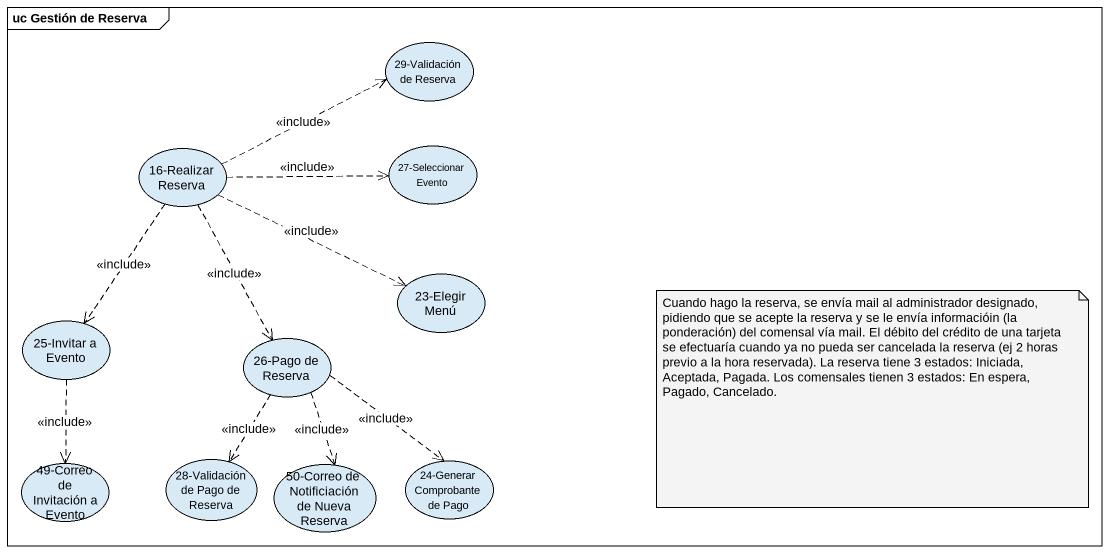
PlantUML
@startuml
mainframe uc Gestión de Reserva
usecase "29-Validación de Reserva" as u29_Validación_de_Reserva
usecase "16-Realizar Reserva" as u16_Realizar_Reserva
usecase "27-Seleccionar Evento" as u27_Seleccionar_Evento
usecase "23-Elegir Menú" as u23_Elegir_Menú
usecase "25-Invitar a Evento" as u25_Invitar_a_Evento
usecase "26-Pago de Reserva" as u26_Pago_de_Reserva
usecase "49-Correo de Invitación a Evento" as u49_Correo_de_Invitación_a
usecase "28-Validación de Pago de Reserva" as u28_Validación_de_Pago_de
usecase "50-Correo de Notificiación de Nueva Reserva" as u50_Correo_de_Notificiación
usecase "24-Generar Comprobante de Pago" as u24_Generar_Comprobante_de
u16_Realizar_Reserva .right.> u29_Validación_de_Reserva : <<include>>
u16_Realizar_Reserva .right.> u27_Seleccionar_Evento : <<include>>
u16_Realizar_Reserva .right.> u23_Elegir_Menú : <<include>>
u16_Realizar_Reserva ..> u25_Invitar_a_Evento : <<include>>
u16_Realizar_Reserva ..> u26_Pago_de_Reserva : <<include>>
u25_Invitar_a_Evento ..> u49_Correo_de_Invitación_a : <<include>>
u26_Pago_de_Reserva ..> u28_Validación_de_Pago_de : <<include>>
u26_Pago_de_Reserva ..> u50_Correo_de_Notificiación : <<include>>
u26_Pago_de_Reserva ..> u24_Generar_Comprobante_de : <<include>>
note as N1
  Cuando hago la reserva, se envía mail al administrador designado, pidiendo que se acepte la reserva y se le envía informacióin (la ponderación) del comensal vía mail. El débito del crédito de una tarjeta se efectuaría cuando ya no pueda ser cancelada la reserva (ej 2 horas previo a la hora reservada). La reserva tiene 3 estados: Iniciada, Aceptada, Pagada. Los comensales tienen 3 estados: En espera, Pagado, Cancelado.
end note
@enduml
